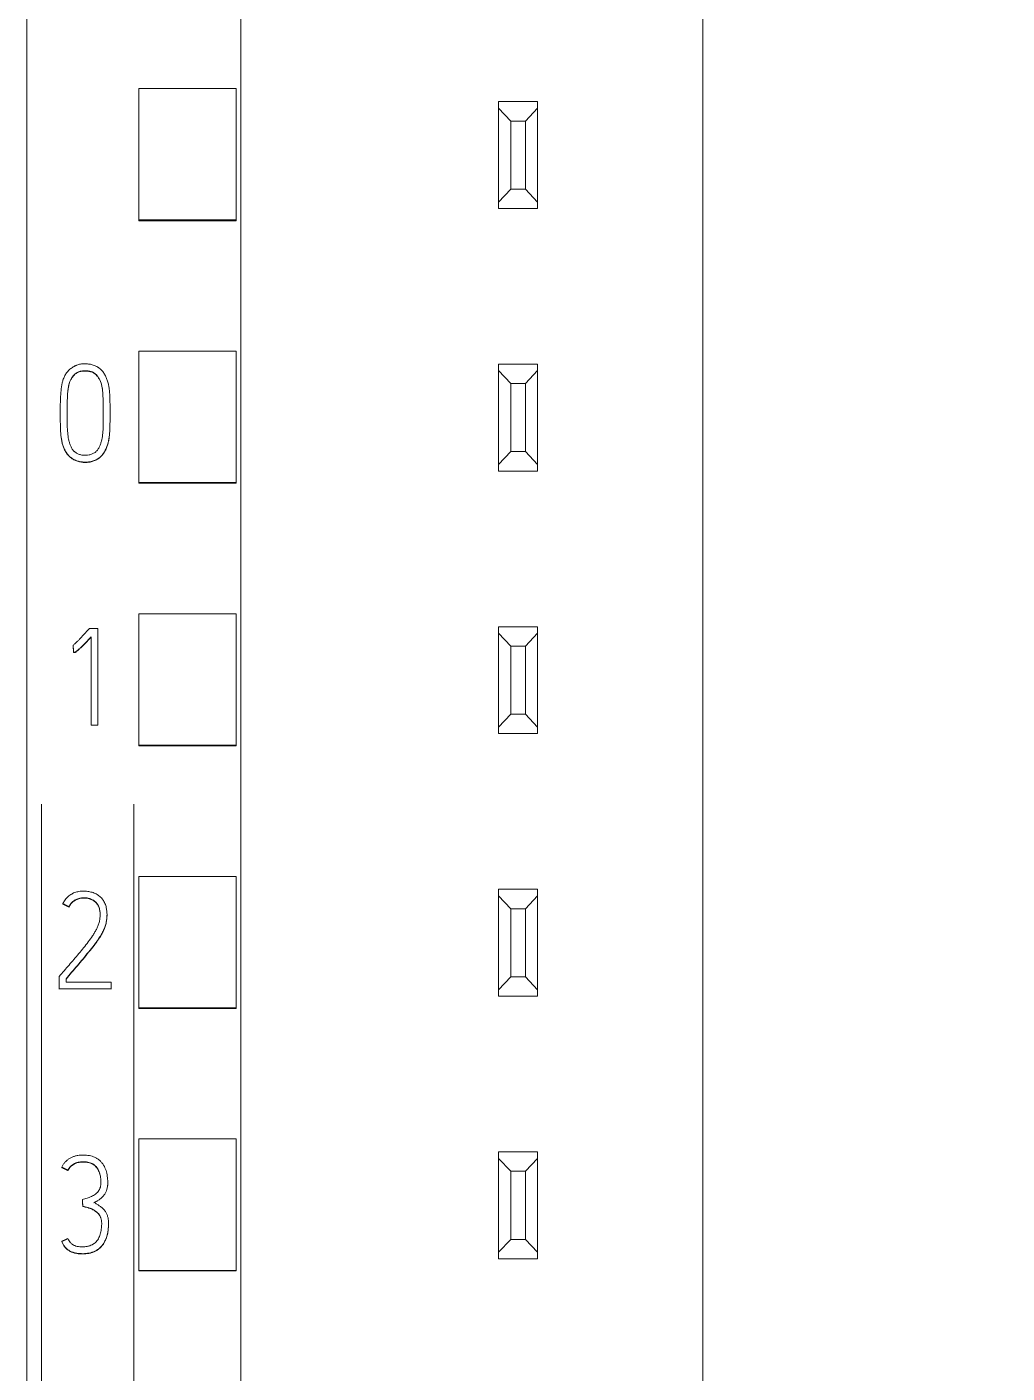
# Model space of a CAD drawing. Header units: millimetres. Extents: x 42151 to 59780, y 37376 to 44547.
# Drawn here: x 47961.03 to 47981.18, y 43227.3 to 43254.98 of the extents above; entities that cross this region are included whole.
import ezdxf

# ---------------------------------------------------------------- set-up
doc = ezdxf.new("R2010")
doc.units = ezdxf.units.MM
doc.set_wipeout_variables(frame=1)
doc.layers.add('000-PI-Oprema', color=30, linetype='Continuous', lineweight=5)
doc.layers.add('SI-ORMAR-Oprema', color=30, linetype='Continuous', lineweight=5)
doc.layers.add('004-PI-DIN Šina', color=3, linetype='Continuous')

# ---------------------------------------------------------------- blocks, each defined once
blk = doc.blocks.new('6ES7521-1BL00-0AB0')
blk.add_wipeout([(-17.4, 69.029), (17.4, 69.029), (17.4, -77.971), (-17.4, -77.971)]).dxf.layer = 'SI-ORMAR-Oprema'
blk.add_wipeout([(-17.4, 69.029), (17.4, 69.029), (17.4, -77.971), (-17.4, -77.971)]).dxf.layer = 'SI-ORMAR-Oprema'
at = {"layer": 'SI-ORMAR-Oprema'}
for p, q in [((-17.4, 56.709), (-17.4, -56.709)), ((17.4, 56.709), (17.4, -56.709)), ((-13, 54.429), (-13, -54.387)), ((-3.5, -51.671), (-3.5, 49.229)), ((-15.1, 1.797), (-15.1, 4.499)), ((-13.1, 4.499), (-15.1, 4.499)), ((-13.1, 1.797), (-13.1, 4.499)), ((-7.7, 4.229), (-6.9, 4.229)), ((-7.7, 4.095), (-7.7, 4.229)), ((-6.9, 4.229), (-6.9, 4.095)), ((-7.45, 3.829), (-7.7, 4.095)), ((-7.7, 2.162), (-7.7, 4.095)), ((-6.9, 4.095), (-7.15, 3.829)), ((-6.9, 4.095), (-6.9, 2.162)), ((-7.15, 3.829), (-7.45, 3.829)), ((-7.45, 3.829), (-7.45, 2.429)), ((-7.15, 2.429), (-7.15, 3.829)), ((-7.7, 2.162), (-7.45, 2.429)), ((-7.45, 2.429), (-7.15, 2.429)), ((-7.15, 2.429), (-6.9, 2.162)), ((-7.7, 2.029), (-7.7, 2.162)), ((-6.9, 2.029), (-7.7, 2.029)), ((-6.9, 2.162), (-6.9, 2.029)), ((-15.1, 1.778), (-15.1, 1.797)), ((-13.1, 1.797), (-15.1, 1.797)), ((-13.1, 1.778), (-15.1, 1.778)), ((-13.1, 1.778), (-13.1, 1.797)), ((-15.1, -3.604), (-15.1, -0.902)), ((-13.1, -0.902), (-15.1, -0.902)), ((-13.1, -3.604), (-13.1, -0.902)), ((-7.7, -1.171), (-6.9, -1.171)), ((-7.7, -1.305), (-7.7, -1.171)), ((-7.45, -1.571), (-7.7, -1.305)), ((-7.7, -3.238), (-7.7, -1.305)), ((-6.9, -1.305), (-7.15, -1.571)), ((-6.9, -1.171), (-6.9, -1.305)), ((-6.9, -1.305), (-6.9, -3.238)), ((-7.15, -1.571), (-7.45, -1.571)), ((-7.45, -1.571), (-7.45, -2.971)), ((-7.15, -2.971), (-7.15, -1.571)), ((-16.715, -2.164), (-16.715, -2.17)), ((-15.691, -2.212), (-15.691, -2.206)), ((-7.7, -3.238), (-7.45, -2.971)), ((-7.45, -2.971), (-7.15, -2.971)), ((-7.15, -2.971), (-6.9, -3.238)), ((-7.7, -3.371), (-7.7, -3.238)), ((-6.9, -3.238), (-6.9, -3.371)), ((-6.9, -3.371), (-7.7, -3.371)), ((-15.1, -3.622), (-15.1, -3.604)), ((-13.1, -3.604), (-15.1, -3.604)), ((-13.1, -3.622), (-15.1, -3.622)), ((-13.1, -3.622), (-13.1, -3.604)), ((-15.1, -9.006), (-15.1, -6.304)), ((-13.1, -6.304), (-15.1, -6.304)), ((-13.1, -9.006), (-13.1, -6.304)), ((-15.939, -6.606), (-16.114, -6.606)), ((-15.939, -8.594), (-15.939, -6.606)), ((-7.7, -6.571), (-6.9, -6.571)), ((-7.7, -6.705), (-7.7, -6.571)), ((-6.9, -6.571), (-6.9, -6.705)), ((-16.078, -6.777), (-16.078, -8.594)), ((-7.7, -8.638), (-7.7, -6.705)), ((-7.45, -6.971), (-7.7, -6.705)), ((-6.9, -6.705), (-7.15, -6.971)), ((-6.9, -6.705), (-6.9, -8.638)), ((-16.45, -6.951), (-16.45, -6.957)), ((-16.441, -7.099), (-16.441, -7.105)), ((-7.15, -6.971), (-7.45, -6.971)), ((-7.45, -6.971), (-7.45, -8.371)), ((-7.15, -8.371), (-7.15, -6.971)), ((-7.7, -8.638), (-7.45, -8.371)), ((-7.45, -8.371), (-7.15, -8.371)), ((-7.15, -8.371), (-6.9, -8.638)), ((-16.078, -8.594), (-15.939, -8.594)), ((-7.7, -8.771), (-7.7, -8.638)), ((-6.9, -8.771), (-7.7, -8.771)), ((-6.9, -8.638), (-6.9, -8.771)), ((-15.1, -9.022), (-15.1, -9.006)), ((-13.1, -9.006), (-15.1, -9.006)), ((-13.1, -9.022), (-15.1, -9.022)), ((-13.1, -9.022), (-13.1, -9.006)), ((-17.1, -10.221), (-17.1, -74.176)), ((-15.2, -10.221), (-15.2, -74.176)), ((-15.1, -14.407), (-15.1, -11.706)), ((-13.1, -11.706), (-15.1, -11.706)), ((-13.1, -14.407), (-13.1, -11.706)), ((-7.7, -11.971), (-6.9, -11.971)), ((-7.7, -12.105), (-7.7, -11.971)), ((-7.45, -12.371), (-7.7, -12.105)), ((-7.7, -14.038), (-7.7, -12.105)), ((-6.9, -12.105), (-7.15, -12.371)), ((-6.9, -11.971), (-6.9, -12.105)), ((-6.9, -12.105), (-6.9, -14.038)), ((-16.66, -12.267), (-16.66, -12.273)), ((-16.535, -12.331), (-16.535, -12.337)), ((-7.15, -12.371), (-7.45, -12.371)), ((-7.45, -12.371), (-7.45, -13.771)), ((-7.15, -13.771), (-7.15, -12.371)), ((-15.753, -12.499), (-15.753, -12.493)), ((-16.735, -13.763), (-16.735, -14.018)), ((-16.596, -13.879), (-16.596, -13.813)), ((-7.7, -14.038), (-7.45, -13.771)), ((-7.45, -13.771), (-7.15, -13.771)), ((-7.15, -13.771), (-6.9, -14.038)), ((-16.735, -14.018), (-16.735, -14.024)), ((-16.735, -14.018), (-15.67, -14.018)), ((-15.67, -13.879), (-16.596, -13.879)), ((-15.67, -14.018), (-15.67, -13.879)), ((-15.67, -14.018), (-15.67, -14.024)), ((-7.7, -14.171), (-7.7, -14.038)), ((-6.9, -14.038), (-6.9, -14.171)), ((-6.9, -14.171), (-7.7, -14.171)), ((-15.1, -14.422), (-15.1, -14.407)), ((-13.1, -14.407), (-15.1, -14.407)), ((-13.1, -14.422), (-15.1, -14.422)), ((-13.1, -14.422), (-13.1, -14.407)), ((-15.1, -19.809), (-15.1, -17.107)), ((-13.1, -17.107), (-15.1, -17.107)), ((-13.1, -19.809), (-13.1, -17.107)), ((-7.7, -17.371), (-6.9, -17.371)), ((-7.7, -17.505), (-7.7, -17.371)), ((-6.9, -17.371), (-6.9, -17.505)), ((-16.684, -17.686), (-16.684, -17.693)), ((-7.45, -17.771), (-7.7, -17.505)), ((-7.7, -19.438), (-7.7, -17.505)), ((-6.9, -17.505), (-7.15, -17.771)), ((-6.9, -17.505), (-6.9, -19.438)), ((-16.556, -17.75), (-16.556, -17.756)), ((-7.15, -17.771), (-7.45, -17.771)), ((-7.45, -17.771), (-7.45, -19.171)), ((-7.15, -19.171), (-7.15, -17.771)), ((-15.738, -18.005), (-15.738, -17.999)), ((-16.259, -18.352), (-16.259, -18.358)), ((-16.251, -18.49), (-16.251, -18.496)), ((-15.721, -18.858), (-15.721, -18.852)), ((-16.684, -19.214), (-16.684, -19.22)), ((-7.7, -19.438), (-7.45, -19.171)), ((-7.45, -19.171), (-7.15, -19.171)), ((-7.15, -19.171), (-6.9, -19.438)), ((-7.7, -19.571), (-7.7, -19.438)), ((-6.9, -19.571), (-7.7, -19.571)), ((-6.9, -19.438), (-6.9, -19.571)), ((-15.1, -19.822), (-15.1, -19.809)), ((-13.1, -19.809), (-15.1, -19.809)), ((-13.1, -19.822), (-15.1, -19.822)), ((-13.1, -19.822), (-13.1, -19.809))]:
    blk.add_line(p, q, dxfattribs=at)
for points, knots in [([(-16.374, -1.192), (-16.348, -1.183), (-16.322, -1.176), (-16.27, -1.166), (-16.243, -1.164), (-16.188, -1.163), (-16.162, -1.165), (-16.108, -1.172), (-16.082, -1.177), (-16.043, -1.189), (-16.03, -1.193), (-16.005, -1.203), (-15.98, -1.213), (-15.956, -1.226), (-15.939, -1.236), (-15.933, -1.24), (-15.922, -1.247), (-15.917, -1.251), (-15.89, -1.272), (-15.87, -1.29), (-15.844, -1.321), (-15.836, -1.331), (-15.82, -1.353), (-15.812, -1.364), (-15.791, -1.399), (-15.779, -1.423), (-15.758, -1.472), (-15.749, -1.497), (-15.737, -1.536), (-15.733, -1.549), (-15.727, -1.575), (-15.718, -1.614), (-15.703, -1.705), (-15.698, -1.784), (-15.693, -1.89), (-15.692, -1.943), (-15.691, -2.049), (-15.691, -2.102), (-15.691, -2.208), (-15.691, -2.314), (-15.692, -2.42), (-15.696, -2.526), (-15.698, -2.579), (-15.709, -2.684), (-15.718, -2.737), (-15.735, -2.802), (-15.738, -2.815), (-15.747, -2.841), (-15.751, -2.853), (-15.765, -2.891), (-15.776, -2.916), (-15.794, -2.952), (-15.801, -2.964), (-15.815, -2.987), (-15.822, -2.998), (-15.845, -3.031), (-15.863, -3.052), (-15.892, -3.08), (-15.902, -3.088), (-15.918, -3.101), (-15.923, -3.105), (-15.935, -3.113), (-15.94, -3.116), (-15.969, -3.134), (-15.993, -3.146), (-16.031, -3.16), (-16.044, -3.165), (-16.07, -3.172), (-16.084, -3.175), (-16.123, -3.183), (-16.15, -3.186), (-16.19, -3.187), (-16.204, -3.187), (-16.231, -3.186), (-16.245, -3.185), (-16.285, -3.181), (-16.312, -3.176), (-16.351, -3.166), (-16.363, -3.162), (-16.389, -3.153), (-16.402, -3.147), (-16.439, -3.13), (-16.462, -3.117), (-16.495, -3.093), (-16.505, -3.084), (-16.526, -3.066), (-16.535, -3.057), (-16.563, -3.027), (-16.579, -3.005), (-16.601, -2.971), (-16.608, -2.959), (-16.621, -2.935), (-16.627, -2.923), (-16.643, -2.887), (-16.653, -2.861), (-16.665, -2.823), (-16.669, -2.81), (-16.675, -2.784), (-16.678, -2.77), (-16.687, -2.731), (-16.691, -2.704), (-16.709, -2.571), (-16.712, -2.464), (-16.714, -2.304), (-16.715, -2.25), (-16.715, -2.143), (-16.715, -2.09), (-16.713, -1.982), (-16.712, -1.929), (-16.707, -1.822), (-16.704, -1.769), (-16.693, -1.663), (-16.686, -1.61), (-16.668, -1.532), (-16.661, -1.506), (-16.647, -1.467), (-16.642, -1.454), (-16.631, -1.429), (-16.625, -1.417), (-16.605, -1.381), (-16.59, -1.358), (-16.564, -1.326), (-16.554, -1.315), (-16.535, -1.295), (-16.525, -1.286), (-16.494, -1.259), (-16.472, -1.243), (-16.437, -1.221), (-16.424, -1.215), (-16.406, -1.206), (-16.396, -1.201), (-16.385, -1.197), (-16.38, -1.195), (-16.377, -1.193), (-16.375, -1.193), (-16.374, -1.192)], [0, 0, 0, 0, 0.015625, 0.015625, 0.03125, 0.03125, 0.046875, 0.046875, 0.0625, 0.0625, 0.070313, 0.070313, 0.078125, 0.085938, 0.085938, 0.089844, 0.089844, 0.09375, 0.09375, 0.109375, 0.109375, 0.117188, 0.117188, 0.125, 0.125, 0.140625, 0.140625, 0.15625, 0.15625, 0.164063, 0.164063, 0.171875, 0.1875, 0.21875, 0.21875, 0.25, 0.25, 0.28125, 0.28125, 0.3125, 0.34375, 0.34375, 0.375, 0.375, 0.40625, 0.40625, 0.414063, 0.414063, 0.421875, 0.421875, 0.4375, 0.4375, 0.445313, 0.445313, 0.453125, 0.453125, 0.46875, 0.46875, 0.476563, 0.476563, 0.480469, 0.480469, 0.484375, 0.484375, 0.5, 0.5, 0.507813, 0.507813, 0.515625, 0.515625, 0.53125, 0.53125, 0.539063, 0.539063, 0.546875, 0.546875, 0.5625, 0.5625, 0.570313, 0.570313, 0.578125, 0.578125, 0.59375, 0.59375, 0.601563, 0.601563, 0.609375, 0.609375, 0.625, 0.625, 0.632813, 0.632813, 0.640625, 0.640625, 0.65625, 0.65625, 0.664063, 0.664063, 0.671875, 0.671875, 0.6875, 0.6875, 0.75, 0.75, 0.78125, 0.78125, 0.8125, 0.8125, 0.84375, 0.84375, 0.875, 0.875, 0.90625, 0.90625, 0.921875, 0.921875, 0.929688, 0.929688, 0.9375, 0.9375, 0.953125, 0.953125, 0.960938, 0.960938, 0.96875, 0.96875, 0.984375, 0.984375, 0.992188, 0.992188, 0.996094, 0.998047, 0.999023, 0.999023, 1, 1, 1, 1]), ([(-16.031, -1.345), (-16.011, -1.356), (-15.993, -1.37), (-15.961, -1.401), (-15.947, -1.419), (-15.922, -1.456), (-15.911, -1.475), (-15.892, -1.515), (-15.883, -1.536), (-15.862, -1.6), (-15.853, -1.644), (-15.845, -1.71), (-15.843, -1.732), (-15.839, -1.777), (-15.838, -1.799), (-15.833, -1.911), (-15.83, -2), (-15.829, -2.179), (-15.83, -2.268), (-15.831, -2.402), (-15.832, -2.469), (-15.836, -2.536), (-15.839, -2.581), (-15.842, -2.603), (-15.85, -2.67), (-15.858, -2.713), (-15.875, -2.778), (-15.881, -2.799), (-15.892, -2.831), (-15.896, -2.842), (-15.905, -2.862), (-15.915, -2.882), (-15.926, -2.902), (-15.938, -2.921), (-15.945, -2.93), (-15.966, -2.956), (-15.981, -2.972), (-16.009, -2.992), (-16.018, -2.998), (-16.038, -3.009), (-16.048, -3.014), (-16.069, -3.023), (-16.079, -3.027), (-16.101, -3.033), (-16.112, -3.036), (-16.145, -3.043), (-16.167, -3.045), (-16.2, -3.046), (-16.212, -3.046), (-16.234, -3.045), (-16.245, -3.044), (-16.278, -3.04), (-16.3, -3.035), (-16.332, -3.025), (-16.343, -3.021), (-16.364, -3.011), (-16.384, -3.001), (-16.402, -2.989), (-16.415, -2.978), (-16.42, -2.974), (-16.428, -2.967), (-16.432, -2.963), (-16.444, -2.951), (-16.451, -2.942), (-16.464, -2.924), (-16.47, -2.915), (-16.488, -2.886), (-16.497, -2.865), (-16.514, -2.824), (-16.521, -2.803), (-16.53, -2.771), (-16.533, -2.76), (-16.538, -2.738), (-16.546, -2.705), (-16.551, -2.673), (-16.56, -2.607), (-16.564, -2.563), (-16.572, -2.431), (-16.573, -2.343), (-16.573, -2.211), (-16.573, -2.167), (-16.572, -2.079), (-16.572, -1.946), (-16.567, -1.814), (-16.557, -1.704), (-16.554, -1.682), (-16.547, -1.639), (-16.543, -1.617), (-16.536, -1.585), (-16.533, -1.574), (-16.526, -1.553), (-16.523, -1.542), (-16.511, -1.511), (-16.502, -1.492), (-16.486, -1.463), (-16.48, -1.454), (-16.467, -1.436), (-16.461, -1.427), (-16.44, -1.401), (-16.424, -1.385), (-16.399, -1.364), (-16.39, -1.357), (-16.371, -1.345), (-16.362, -1.34), (-16.332, -1.326), (-16.311, -1.319), (-16.268, -1.31), (-16.246, -1.308), (-16.202, -1.306), (-16.18, -1.307), (-16.136, -1.312), (-16.114, -1.316), (-16.082, -1.324), (-16.071, -1.327), (-16.056, -1.333), (-16.051, -1.335), (-16.043, -1.339), (-16.041, -1.34), (-16.036, -1.342), (-16.033, -1.344), (-16.031, -1.345)], [0, 0, 0, 0, 0.015625, 0.015625, 0.03125, 0.03125, 0.046875, 0.046875, 0.0625, 0.0625, 0.09375, 0.09375, 0.109375, 0.109375, 0.125, 0.125, 0.1875, 0.1875, 0.25, 0.25, 0.28125, 0.296875, 0.296875, 0.3125, 0.3125, 0.34375, 0.34375, 0.359375, 0.359375, 0.367188, 0.367188, 0.375, 0.382813, 0.382813, 0.390625, 0.390625, 0.40625, 0.40625, 0.414063, 0.414063, 0.421875, 0.421875, 0.429688, 0.429688, 0.4375, 0.4375, 0.453125, 0.453125, 0.460938, 0.460938, 0.46875, 0.46875, 0.484375, 0.484375, 0.492188, 0.492188, 0.5, 0.507813, 0.507813, 0.511719, 0.511719, 0.515625, 0.515625, 0.523438, 0.523438, 0.53125, 0.53125, 0.546875, 0.546875, 0.5625, 0.5625, 0.570313, 0.570313, 0.578125, 0.59375, 0.59375, 0.625, 0.625, 0.6875, 0.6875, 0.71875, 0.71875, 0.75, 0.8125, 0.8125, 0.828125, 0.828125, 0.84375, 0.84375, 0.851563, 0.851563, 0.859375, 0.859375, 0.875, 0.875, 0.882813, 0.882813, 0.890625, 0.890625, 0.90625, 0.90625, 0.914063, 0.914063, 0.921875, 0.921875, 0.9375, 0.9375, 0.953125, 0.953125, 0.96875, 0.96875, 0.984375, 0.984375, 0.992187, 0.992187, 0.996094, 0.996094, 0.998047, 0.998047, 1, 1, 1, 1]), ([(-16.031, -1.351), (-16.051, -1.34), (-16.072, -1.333), (-16.104, -1.324), (-16.115, -1.322), (-16.137, -1.318), (-16.148, -1.317), (-16.181, -1.314), (-16.204, -1.313), (-16.248, -1.314), (-16.27, -1.316), (-16.303, -1.324), (-16.314, -1.327), (-16.335, -1.334), (-16.346, -1.338), (-16.366, -1.348), (-16.375, -1.354), (-16.394, -1.367), (-16.403, -1.373), (-16.42, -1.388), (-16.428, -1.396), (-16.444, -1.412), (-16.451, -1.421), (-16.472, -1.447), (-16.484, -1.466), (-16.5, -1.496), (-16.505, -1.506), (-16.514, -1.526), (-16.518, -1.537), (-16.53, -1.568), (-16.536, -1.59), (-16.55, -1.655), (-16.556, -1.699), (-16.564, -1.788), (-16.567, -1.832), (-16.57, -1.921), (-16.571, -1.966), (-16.572, -2.055), (-16.573, -2.099), (-16.573, -2.182), (-16.573, -2.221), (-16.573, -2.259)], [0, 0, 0, 0, 0.050692, 0.050692, 0.076038, 0.076038, 0.101384, 0.101384, 0.152076, 0.152076, 0.202768, 0.202768, 0.228114, 0.228114, 0.25346, 0.25346, 0.278806, 0.278806, 0.304152, 0.304152, 0.329498, 0.329498, 0.354844, 0.354844, 0.405536, 0.405536, 0.430882, 0.430882, 0.456228, 0.456228, 0.506919, 0.506919, 0.608303, 0.608303, 0.709687, 0.709687, 0.811071, 0.811071, 0.912455, 0.912455, 1, 1, 1, 1]), ([(-15.829, -2.163), (-15.829, -2.138), (-15.829, -2.112), (-15.83, -1.998), (-15.833, -1.909), (-15.84, -1.777), (-15.842, -1.733), (-15.854, -1.646), (-15.863, -1.603), (-15.88, -1.551), (-15.884, -1.541), (-15.893, -1.52), (-15.897, -1.51), (-15.912, -1.48), (-15.922, -1.461), (-15.941, -1.433), (-15.948, -1.424), (-15.962, -1.407), (-15.977, -1.391), (-15.994, -1.376), (-16.007, -1.366), (-16.012, -1.363), (-16.021, -1.357), (-16.026, -1.354), (-16.031, -1.351)], [0, 0, 0, 0, 0.088977, 0.088977, 0.392651, 0.392651, 0.544488, 0.544488, 0.696326, 0.696326, 0.734285, 0.734285, 0.772244, 0.772244, 0.848163, 0.848163, 0.886122, 0.886122, 0.924081, 0.962041, 0.962041, 0.98102, 0.98102, 1, 1, 1, 1]), ([(-16.715, -2.17), (-16.715, -2.234), (-16.714, -2.297), (-16.713, -2.415), (-16.712, -2.469), (-16.708, -2.549), (-16.706, -2.576), (-16.701, -2.63), (-16.698, -2.656), (-16.688, -2.737), (-16.677, -2.789), (-16.657, -2.854), (-16.653, -2.867), (-16.643, -2.892), (-16.638, -2.904), (-16.622, -2.941), (-16.609, -2.964), (-16.587, -2.998), (-16.58, -3.009), (-16.563, -3.031), (-16.555, -3.041), (-16.528, -3.071), (-16.508, -3.09), (-16.475, -3.113), (-16.464, -3.121), (-16.441, -3.135), (-16.429, -3.141), (-16.392, -3.158), (-16.367, -3.167), (-16.327, -3.178), (-16.314, -3.181), (-16.288, -3.186), (-16.274, -3.188), (-16.234, -3.193), (-16.207, -3.194), (-16.166, -3.193), (-16.153, -3.192), (-16.126, -3.189), (-16.113, -3.187), (-16.073, -3.179), (-16.048, -3.172), (-16.01, -3.158), (-15.997, -3.153), (-15.972, -3.141), (-15.961, -3.135), (-15.926, -3.114), (-15.905, -3.098), (-15.865, -3.06), (-15.847, -3.04), (-15.824, -3.007), (-15.816, -2.996), (-15.802, -2.972), (-15.795, -2.961), (-15.777, -2.925), (-15.766, -2.9), (-15.747, -2.85), (-15.739, -2.824), (-15.725, -2.772), (-15.719, -2.746), (-15.71, -2.693), (-15.699, -2.613), (-15.696, -2.533), (-15.692, -2.426), (-15.691, -2.337), (-15.691, -2.248), (-15.691, -2.211)], [0, 0, 0, 0, 0.074801, 0.074801, 0.137845, 0.137845, 0.169367, 0.169367, 0.200889, 0.200889, 0.263933, 0.263933, 0.279694, 0.279694, 0.295455, 0.295455, 0.326976, 0.326976, 0.342737, 0.342737, 0.358498, 0.358498, 0.39002, 0.39002, 0.405781, 0.405781, 0.421542, 0.421542, 0.453064, 0.453064, 0.468825, 0.468825, 0.484586, 0.484586, 0.516108, 0.516108, 0.531869, 0.531869, 0.54763, 0.54763, 0.579151, 0.579151, 0.594912, 0.594912, 0.610673, 0.610673, 0.642195, 0.642195, 0.673717, 0.673717, 0.689478, 0.689478, 0.705239, 0.705239, 0.736761, 0.736761, 0.768283, 0.768283, 0.799805, 0.799805, 0.831326, 0.89437, 0.89437, 0.957414, 1, 1, 1, 1]), ([(-16.114, -6.606), (-16.14, -6.636), (-16.167, -6.665), (-16.222, -6.725), (-16.249, -6.754), (-16.29, -6.798), (-16.304, -6.813), (-16.332, -6.842), (-16.346, -6.856), (-16.375, -6.884), (-16.389, -6.898), (-16.419, -6.925), (-16.434, -6.938), (-16.45, -6.951)], [0, 0, 0, 0, 0.25, 0.25, 0.5, 0.5, 0.625, 0.625, 0.75, 0.75, 0.875, 0.875, 1, 1, 1, 1]), ([(-16.441, -7.099), (-16.436, -7.099), (-16.431, -7.098), (-16.421, -7.096), (-16.416, -7.094), (-16.406, -7.091), (-16.401, -7.089), (-16.393, -7.083), (-16.388, -7.081), (-16.376, -7.072), (-16.367, -7.066), (-16.351, -7.053), (-16.344, -7.046), (-16.321, -7.026), (-16.306, -7.012), (-16.276, -6.984), (-16.262, -6.969), (-16.218, -6.926), (-16.19, -6.896), (-16.134, -6.837), (-16.106, -6.807), (-16.078, -6.777)], [0, 0, 0, 0, 0.03125, 0.03125, 0.0625, 0.0625, 0.09375, 0.09375, 0.125, 0.125, 0.1875, 0.1875, 0.25, 0.25, 0.375, 0.375, 0.5, 0.5, 0.75, 0.75, 1, 1, 1, 1]), ([(-16.078, -6.783), (-16.106, -6.813), (-16.134, -6.843), (-16.19, -6.903), (-16.218, -6.932), (-16.262, -6.976), (-16.276, -6.99), (-16.306, -7.018), (-16.321, -7.032), (-16.344, -7.052), (-16.352, -7.059), (-16.368, -7.072), (-16.376, -7.078), (-16.388, -7.087), (-16.393, -7.09), (-16.401, -7.095), (-16.406, -7.097), (-16.416, -7.101), (-16.421, -7.102), (-16.431, -7.104), (-16.436, -7.105), (-16.441, -7.105)], [0, 0, 0, 0, 0.25, 0.25, 0.5, 0.5, 0.625, 0.625, 0.75, 0.75, 0.8125, 0.8125, 0.875, 0.875, 0.90625, 0.90625, 0.9375, 0.9375, 0.96875, 0.96875, 1, 1, 1, 1]), ([(-16.535, -12.331), (-16.524, -12.307), (-16.51, -12.285), (-16.486, -12.255), (-16.478, -12.245), (-16.459, -12.227), (-16.449, -12.219), (-16.418, -12.196), (-16.395, -12.184), (-16.346, -12.164), (-16.322, -12.157), (-16.283, -12.15), (-16.271, -12.148), (-16.245, -12.145), (-16.232, -12.145), (-16.193, -12.145), (-16.167, -12.148), (-16.129, -12.157), (-16.117, -12.16), (-16.092, -12.169), (-16.08, -12.174), (-16.045, -12.19), (-16.023, -12.203), (-15.992, -12.228), (-15.983, -12.237), (-15.965, -12.256), (-15.957, -12.266), (-15.946, -12.282), (-15.942, -12.287), (-15.936, -12.299), (-15.926, -12.316), (-15.919, -12.334), (-15.911, -12.359), (-15.908, -12.371), (-15.902, -12.397), (-15.9, -12.41), (-15.897, -12.435), (-15.896, -12.448), (-15.895, -12.474), (-15.894, -12.487), (-15.895, -12.513), (-15.895, -12.526), (-15.897, -12.552), (-15.898, -12.565), (-15.903, -12.603), (-15.908, -12.628), (-15.918, -12.666), (-15.922, -12.678), (-15.93, -12.703), (-15.935, -12.715), (-15.949, -12.751), (-15.96, -12.774), (-15.984, -12.82), (-15.997, -12.842), (-16.023, -12.886), (-16.037, -12.907), (-16.08, -12.971), (-16.11, -13.013), (-16.202, -13.136), (-16.267, -13.216), (-16.366, -13.334), (-16.4, -13.373), (-16.466, -13.452), (-16.5, -13.491), (-16.567, -13.569), (-16.601, -13.608), (-16.668, -13.685), (-16.702, -13.724), (-16.735, -13.763)], [0, 0, 0, 0, 0.03125, 0.03125, 0.046875, 0.046875, 0.0625, 0.0625, 0.09375, 0.09375, 0.125, 0.125, 0.140625, 0.140625, 0.15625, 0.15625, 0.1875, 0.1875, 0.203125, 0.203125, 0.21875, 0.21875, 0.25, 0.25, 0.265625, 0.265625, 0.28125, 0.28125, 0.289062, 0.289062, 0.296875, 0.3125, 0.3125, 0.328125, 0.328125, 0.34375, 0.34375, 0.359375, 0.359375, 0.375, 0.375, 0.390625, 0.390625, 0.40625, 0.40625, 0.4375, 0.4375, 0.453125, 0.453125, 0.46875, 0.46875, 0.5, 0.5, 0.53125, 0.53125, 0.5625, 0.5625, 0.625, 0.625, 0.75, 0.75, 0.8125, 0.8125, 0.875, 0.875, 0.9375, 0.9375, 1, 1, 1, 1]), ([(-16.596, -13.813), (-16.557, -13.767), (-16.519, -13.721), (-16.441, -13.629), (-16.401, -13.583), (-16.323, -13.492), (-16.284, -13.446), (-16.207, -13.353), (-16.168, -13.307), (-16.092, -13.213), (-16.054, -13.166), (-16, -13.094), (-15.982, -13.07), (-15.947, -13.021), (-15.929, -12.996), (-15.896, -12.946), (-15.88, -12.92), (-15.85, -12.869), (-15.836, -12.842), (-15.817, -12.801), (-15.811, -12.787), (-15.8, -12.759), (-15.795, -12.745), (-15.78, -12.701), (-15.773, -12.672), (-15.762, -12.613), (-15.758, -12.583), (-15.754, -12.538), (-15.754, -12.523), (-15.753, -12.493), (-15.753, -12.478), (-15.755, -12.432), (-15.759, -12.402), (-15.766, -12.358), (-15.77, -12.343), (-15.777, -12.314), (-15.782, -12.299), (-15.792, -12.271), (-15.798, -12.257), (-15.812, -12.23), (-15.819, -12.217), (-15.831, -12.198), (-15.835, -12.192), (-15.844, -12.179), (-15.849, -12.173), (-15.864, -12.156), (-15.874, -12.145), (-15.895, -12.123), (-15.906, -12.113), (-15.924, -12.099), (-15.93, -12.095), (-15.943, -12.086), (-15.95, -12.082), (-15.983, -12.063), (-16.01, -12.051), (-16.053, -12.036), (-16.068, -12.031), (-16.097, -12.024), (-16.112, -12.02), (-16.142, -12.015), (-16.157, -12.013), (-16.187, -12.011), (-16.202, -12.01), (-16.232, -12.009), (-16.247, -12.009), (-16.278, -12.011), (-16.293, -12.012), (-16.338, -12.017), (-16.368, -12.023), (-16.411, -12.037), (-16.425, -12.042), (-16.446, -12.051), (-16.453, -12.055), (-16.467, -12.061), (-16.473, -12.065), (-16.506, -12.084), (-16.53, -12.102), (-16.564, -12.132), (-16.575, -12.143), (-16.596, -12.165), (-16.605, -12.177), (-16.632, -12.213), (-16.648, -12.239), (-16.66, -12.267)], [0, 0, 0, 0, 0.0625, 0.0625, 0.125, 0.125, 0.1875, 0.1875, 0.25, 0.25, 0.3125, 0.3125, 0.34375, 0.34375, 0.375, 0.375, 0.40625, 0.40625, 0.4375, 0.4375, 0.453125, 0.453125, 0.46875, 0.46875, 0.5, 0.5, 0.53125, 0.53125, 0.546875, 0.546875, 0.5625, 0.5625, 0.59375, 0.59375, 0.609375, 0.609375, 0.625, 0.625, 0.640625, 0.640625, 0.65625, 0.65625, 0.664063, 0.664063, 0.671875, 0.671875, 0.6875, 0.6875, 0.703125, 0.703125, 0.710938, 0.710938, 0.71875, 0.71875, 0.75, 0.75, 0.765625, 0.765625, 0.78125, 0.78125, 0.796875, 0.796875, 0.8125, 0.8125, 0.828125, 0.828125, 0.84375, 0.84375, 0.875, 0.875, 0.890625, 0.890625, 0.898438, 0.898438, 0.90625, 0.90625, 0.9375, 0.9375, 0.953125, 0.953125, 0.96875, 0.96875, 1, 1, 1, 1]), ([(-15.894, -12.502), (-15.894, -12.492), (-15.895, -12.481), (-15.896, -12.458), (-15.897, -12.445), (-15.9, -12.419), (-15.902, -12.407), (-15.907, -12.381), (-15.91, -12.368), (-15.918, -12.343), (-15.923, -12.331), (-15.931, -12.314), (-15.934, -12.308), (-15.94, -12.296), (-15.944, -12.291), (-15.962, -12.264), (-15.98, -12.245), (-16.005, -12.224), (-16.01, -12.22), (-16.021, -12.212), (-16.037, -12.201), (-16.066, -12.186), (-16.09, -12.176), (-16.114, -12.167), (-16.127, -12.163), (-16.165, -12.155), (-16.191, -12.152), (-16.243, -12.151), (-16.282, -12.154), (-16.32, -12.163), (-16.345, -12.17), (-16.358, -12.175), (-16.382, -12.184), (-16.393, -12.19), (-16.416, -12.202), (-16.427, -12.209), (-16.459, -12.232), (-16.478, -12.25), (-16.502, -12.281), (-16.509, -12.291), (-16.523, -12.314), (-16.53, -12.325), (-16.535, -12.337)], [0, 0, 0, 0, 0.034384, 0.034384, 0.076368, 0.076368, 0.118351, 0.118351, 0.160334, 0.160334, 0.202317, 0.202317, 0.223309, 0.223309, 0.244301, 0.244301, 0.328267, 0.328267, 0.349259, 0.349259, 0.370251, 0.412234, 0.454217, 0.454217, 0.496201, 0.496201, 0.580167, 0.580167, 0.664134, 0.706117, 0.706117, 0.7481, 0.7481, 0.790084, 0.790084, 0.832067, 0.832067, 0.916033, 0.916033, 0.958017, 0.958017, 1, 1, 1, 1]), ([(-15.753, -12.499), (-15.753, -12.505), (-15.753, -12.51), (-15.754, -12.531), (-15.754, -12.546), (-15.758, -12.592), (-15.762, -12.621), (-15.774, -12.68), (-15.781, -12.709), (-15.795, -12.753), (-15.8, -12.767), (-15.812, -12.795), (-15.818, -12.809), (-15.837, -12.85), (-15.851, -12.877), (-15.881, -12.928), (-15.897, -12.954), (-15.93, -13.004), (-15.948, -13.028), (-15.983, -13.077), (-16, -13.101), (-16.055, -13.173), (-16.093, -13.22), (-16.169, -13.314), (-16.207, -13.36), (-16.284, -13.452), (-16.323, -13.498), (-16.402, -13.59), (-16.441, -13.635), (-16.519, -13.727), (-16.558, -13.773), (-16.596, -13.819)], [0, 0, 0, 0, 0.010377, 0.010377, 0.038652, 0.038652, 0.095202, 0.095202, 0.151752, 0.151752, 0.180027, 0.180027, 0.208302, 0.208302, 0.264851, 0.264851, 0.321401, 0.321401, 0.377951, 0.377951, 0.434501, 0.434501, 0.547601, 0.547601, 0.660701, 0.660701, 0.7738, 0.7738, 0.8869, 0.8869, 1, 1, 1, 1]), ([(-16.684, -17.686), (-16.676, -17.668), (-16.656, -17.632), (-16.631, -17.601), (-16.611, -17.578), (-16.604, -17.571), (-16.589, -17.557), (-16.582, -17.55), (-16.558, -17.531), (-16.542, -17.519), (-16.516, -17.503), (-16.507, -17.498), (-16.489, -17.489), (-16.48, -17.484), (-16.452, -17.472), (-16.433, -17.465), (-16.404, -17.457), (-16.395, -17.454), (-16.375, -17.45), (-16.365, -17.448), (-16.335, -17.443), (-16.295, -17.438), (-16.255, -17.437), (-16.215, -17.437), (-16.195, -17.438), (-16.154, -17.442), (-16.134, -17.445), (-16.095, -17.452), (-16.075, -17.457), (-16.037, -17.469), (-16.018, -17.477), (-15.99, -17.49), (-15.981, -17.494), (-15.964, -17.504), (-15.955, -17.51), (-15.93, -17.526), (-15.914, -17.539), (-15.892, -17.559), (-15.885, -17.566), (-15.871, -17.581), (-15.864, -17.588), (-15.832, -17.627), (-15.811, -17.662), (-15.778, -17.736), (-15.766, -17.774), (-15.753, -17.833), (-15.749, -17.853), (-15.744, -17.893), (-15.742, -17.913), (-15.739, -17.953), (-15.738, -17.973), (-15.738, -18.013), (-15.738, -18.033), (-15.741, -18.073), (-15.743, -18.093), (-15.752, -18.133), (-15.757, -18.153), (-15.772, -18.19), (-15.781, -18.208), (-15.796, -18.235), (-15.801, -18.243), (-15.813, -18.26), (-15.819, -18.268), (-15.839, -18.291), (-15.853, -18.305), (-15.876, -18.325), (-15.883, -18.332), (-15.899, -18.344), (-15.908, -18.35), (-15.933, -18.366), (-15.95, -18.377), (-15.985, -18.397), (-16.003, -18.406), (-16.021, -18.415)], [0, 0, 0, 0, 0.03125, 0.0625, 0.0625, 0.078125, 0.078125, 0.09375, 0.09375, 0.125, 0.125, 0.140625, 0.140625, 0.15625, 0.15625, 0.1875, 0.1875, 0.203125, 0.203125, 0.21875, 0.21875, 0.25, 0.28125, 0.28125, 0.3125, 0.3125, 0.34375, 0.34375, 0.375, 0.375, 0.40625, 0.40625, 0.421875, 0.421875, 0.4375, 0.4375, 0.46875, 0.46875, 0.484375, 0.484375, 0.5, 0.5, 0.5625, 0.5625, 0.625, 0.625, 0.65625, 0.65625, 0.6875, 0.6875, 0.71875, 0.71875, 0.75, 0.75, 0.78125, 0.78125, 0.8125, 0.8125, 0.84375, 0.84375, 0.859375, 0.859375, 0.875, 0.875, 0.90625, 0.90625, 0.921875, 0.921875, 0.9375, 0.9375, 0.96875, 0.96875, 1, 1, 1, 1]), ([(-16.259, -18.352), (-16.228, -18.343), (-16.196, -18.333), (-16.133, -18.313), (-16.102, -18.303), (-16.057, -18.283), (-16.042, -18.275), (-16.014, -18.258), (-16, -18.249), (-15.98, -18.234), (-15.974, -18.228), (-15.962, -18.217), (-15.956, -18.211), (-15.94, -18.192), (-15.93, -18.18), (-15.916, -18.159), (-15.912, -18.152), (-15.905, -18.137), (-15.901, -18.129), (-15.892, -18.106), (-15.888, -18.09), (-15.882, -18.058), (-15.881, -18.041), (-15.879, -18.008), (-15.879, -17.992), (-15.88, -17.942), (-15.882, -17.91), (-15.89, -17.861), (-15.893, -17.845), (-15.9, -17.82), (-15.902, -17.812), (-15.907, -17.797), (-15.91, -17.789), (-15.919, -17.766), (-15.927, -17.751), (-15.943, -17.722), (-15.952, -17.708), (-15.972, -17.681), (-15.983, -17.669), (-16.001, -17.652), (-16.007, -17.647), (-16.02, -17.636), (-16.027, -17.631), (-16.048, -17.618), (-16.063, -17.61), (-16.094, -17.597), (-16.109, -17.592), (-16.142, -17.584), (-16.158, -17.581), (-16.191, -17.577), (-16.208, -17.576), (-16.241, -17.575), (-16.257, -17.576), (-16.291, -17.578), (-16.307, -17.58), (-16.34, -17.585), (-16.356, -17.588), (-16.38, -17.595), (-16.388, -17.598), (-16.404, -17.604), (-16.411, -17.607), (-16.426, -17.614), (-16.434, -17.618), (-16.448, -17.627), (-16.455, -17.631), (-16.475, -17.646), (-16.488, -17.657), (-16.511, -17.68), (-16.522, -17.693), (-16.54, -17.721), (-16.549, -17.735), (-16.556, -17.75)], [0, 0, 0, 0, 0.0625, 0.0625, 0.125, 0.125, 0.15625, 0.15625, 0.1875, 0.1875, 0.203125, 0.203125, 0.21875, 0.21875, 0.25, 0.25, 0.265625, 0.265625, 0.28125, 0.28125, 0.3125, 0.3125, 0.34375, 0.34375, 0.375, 0.375, 0.4375, 0.4375, 0.46875, 0.46875, 0.484375, 0.484375, 0.5, 0.5, 0.53125, 0.53125, 0.5625, 0.5625, 0.59375, 0.59375, 0.609375, 0.609375, 0.625, 0.625, 0.65625, 0.65625, 0.6875, 0.6875, 0.71875, 0.71875, 0.75, 0.75, 0.78125, 0.78125, 0.8125, 0.8125, 0.84375, 0.84375, 0.859375, 0.859375, 0.875, 0.875, 0.890625, 0.890625, 0.90625, 0.90625, 0.9375, 0.9375, 0.96875, 0.96875, 1, 1, 1, 1]), ([(-16.556, -17.756), (-16.549, -17.742), (-16.541, -17.727), (-16.522, -17.7), (-16.512, -17.687), (-16.495, -17.67), (-16.489, -17.664), (-16.476, -17.653), (-16.469, -17.648), (-16.456, -17.638), (-16.449, -17.634), (-16.435, -17.625), (-16.428, -17.621), (-16.406, -17.61), (-16.39, -17.605), (-16.358, -17.595), (-16.342, -17.591), (-16.309, -17.586), (-16.293, -17.584), (-16.26, -17.582), (-16.243, -17.582), (-16.194, -17.583), (-16.161, -17.586), (-16.12, -17.596), (-16.112, -17.598), (-16.096, -17.603), (-16.089, -17.606), (-16.066, -17.615), (-16.051, -17.622), (-16.03, -17.636), (-16.023, -17.641), (-16.01, -17.651), (-16.003, -17.656), (-15.985, -17.673), (-15.974, -17.685), (-15.959, -17.705), (-15.954, -17.712), (-15.945, -17.726), (-15.932, -17.747), (-15.921, -17.769), (-15.908, -17.8), (-15.903, -17.816), (-15.895, -17.845), (-15.892, -17.859), (-15.889, -17.873)], [0, 0, 0, 0, 0.055991, 0.055991, 0.111982, 0.111982, 0.139978, 0.139978, 0.167973, 0.167973, 0.195969, 0.195969, 0.223964, 0.223964, 0.279955, 0.279955, 0.335946, 0.335946, 0.391937, 0.391937, 0.447928, 0.447928, 0.55991, 0.55991, 0.587906, 0.587906, 0.615901, 0.615901, 0.671892, 0.671892, 0.699888, 0.699888, 0.727884, 0.727884, 0.783875, 0.783875, 0.81187, 0.81187, 0.839866, 0.895857, 0.895857, 0.951848, 0.951848, 1, 1, 1, 1]), ([(-15.744, -18.098), (-15.742, -18.086), (-15.741, -18.073), (-15.738, -18.043), (-15.738, -18.024), (-15.738, -18.006)], [0, 0, 0, 0, 0.4, 0.4, 1, 1, 1, 1]), ([(-16.021, -18.415), (-16.002, -18.425), (-15.984, -18.435), (-15.947, -18.456), (-15.929, -18.467), (-15.894, -18.49), (-15.877, -18.502), (-15.853, -18.523), (-15.845, -18.53), (-15.83, -18.545), (-15.822, -18.552), (-15.802, -18.576), (-15.79, -18.593), (-15.773, -18.62), (-15.768, -18.63), (-15.759, -18.649), (-15.755, -18.658), (-15.743, -18.688), (-15.737, -18.708), (-15.73, -18.739), (-15.729, -18.749), (-15.725, -18.77), (-15.724, -18.781), (-15.722, -18.812), (-15.721, -18.833), (-15.721, -18.875), (-15.722, -18.896), (-15.725, -18.938), (-15.727, -18.959), (-15.732, -19.001), (-15.735, -19.021), (-15.748, -19.083), (-15.759, -19.123), (-15.779, -19.171), (-15.783, -19.181), (-15.792, -19.2), (-15.797, -19.21), (-15.812, -19.238), (-15.823, -19.255), (-15.848, -19.29), (-15.861, -19.306), (-15.883, -19.329), (-15.891, -19.336), (-15.907, -19.35), (-15.915, -19.357), (-15.94, -19.376), (-15.957, -19.388), (-15.985, -19.404), (-15.994, -19.408), (-16.013, -19.418), (-16.023, -19.422), (-16.072, -19.441), (-16.113, -19.452), (-16.175, -19.461), (-16.196, -19.463), (-16.239, -19.466), (-16.26, -19.466), (-16.302, -19.465), (-16.323, -19.464), (-16.355, -19.461), (-16.365, -19.459), (-16.386, -19.456), (-16.396, -19.454), (-16.427, -19.446), (-16.447, -19.44), (-16.477, -19.428), (-16.486, -19.424), (-16.506, -19.415), (-16.515, -19.41), (-16.543, -19.394), (-16.56, -19.382), (-16.584, -19.361), (-16.592, -19.354), (-16.607, -19.339), (-16.614, -19.331), (-16.633, -19.306), (-16.644, -19.288), (-16.666, -19.252), (-16.675, -19.233), (-16.684, -19.214)], [0, 0, 0, 0, 0.03125, 0.03125, 0.0625, 0.0625, 0.09375, 0.09375, 0.109375, 0.109375, 0.125, 0.125, 0.15625, 0.15625, 0.171875, 0.171875, 0.1875, 0.1875, 0.21875, 0.21875, 0.234375, 0.234375, 0.25, 0.25, 0.28125, 0.28125, 0.3125, 0.3125, 0.34375, 0.34375, 0.375, 0.375, 0.4375, 0.4375, 0.453125, 0.453125, 0.46875, 0.46875, 0.5, 0.5, 0.53125, 0.53125, 0.546875, 0.546875, 0.5625, 0.5625, 0.59375, 0.59375, 0.609375, 0.609375, 0.625, 0.625, 0.6875, 0.6875, 0.71875, 0.71875, 0.75, 0.75, 0.78125, 0.78125, 0.796875, 0.796875, 0.8125, 0.8125, 0.84375, 0.84375, 0.859375, 0.859375, 0.875, 0.875, 0.90625, 0.90625, 0.921875, 0.921875, 0.9375, 0.9375, 0.96875, 0.96875, 1, 1, 1, 1]), ([(-16.556, -19.155), (-16.549, -19.171), (-16.541, -19.187), (-16.523, -19.216), (-16.513, -19.23), (-16.495, -19.249), (-16.489, -19.255), (-16.476, -19.266), (-16.469, -19.272), (-16.455, -19.281), (-16.447, -19.286), (-16.432, -19.294), (-16.424, -19.297), (-16.399, -19.307), (-16.383, -19.312), (-16.349, -19.319), (-16.332, -19.321), (-16.297, -19.324), (-16.28, -19.325), (-16.245, -19.324), (-16.228, -19.324), (-16.194, -19.321), (-16.177, -19.319), (-16.151, -19.314), (-16.143, -19.312), (-16.126, -19.308), (-16.118, -19.305), (-16.093, -19.297), (-16.077, -19.291), (-16.053, -19.28), (-16.046, -19.275), (-16.031, -19.266), (-16.024, -19.262), (-16.003, -19.246), (-15.99, -19.235), (-15.966, -19.21), (-15.955, -19.196), (-15.935, -19.167), (-15.927, -19.152), (-15.912, -19.121), (-15.905, -19.105), (-15.889, -19.056), (-15.881, -19.022), (-15.872, -18.971), (-15.87, -18.954), (-15.866, -18.92), (-15.864, -18.902), (-15.863, -18.868), (-15.862, -18.851), (-15.863, -18.825), (-15.863, -18.816), (-15.865, -18.799), (-15.865, -18.79), (-15.869, -18.764), (-15.873, -18.748), (-15.882, -18.723), (-15.885, -18.715), (-15.893, -18.7), (-15.897, -18.692), (-15.91, -18.669), (-15.92, -18.655), (-15.942, -18.629), (-15.954, -18.616), (-15.98, -18.594), (-15.994, -18.584), (-16.023, -18.565), (-16.039, -18.556), (-16.069, -18.541), (-16.085, -18.535), (-16.118, -18.523), (-16.134, -18.518), (-16.183, -18.504), (-16.217, -18.496), (-16.251, -18.49)], [0, 0, 0, 0, 0.03125, 0.03125, 0.0625, 0.0625, 0.078125, 0.078125, 0.09375, 0.09375, 0.109375, 0.109375, 0.125, 0.125, 0.15625, 0.15625, 0.1875, 0.1875, 0.21875, 0.21875, 0.25, 0.25, 0.28125, 0.28125, 0.296875, 0.296875, 0.3125, 0.3125, 0.34375, 0.34375, 0.359375, 0.359375, 0.375, 0.375, 0.40625, 0.40625, 0.4375, 0.4375, 0.46875, 0.46875, 0.5, 0.5, 0.5625, 0.5625, 0.59375, 0.59375, 0.625, 0.625, 0.65625, 0.65625, 0.671875, 0.671875, 0.6875, 0.6875, 0.71875, 0.71875, 0.734375, 0.734375, 0.75, 0.75, 0.78125, 0.78125, 0.8125, 0.8125, 0.84375, 0.84375, 0.875, 0.875, 0.90625, 0.90625, 0.9375, 0.9375, 1, 1, 1, 1]), ([(-16.251, -18.496), (-16.217, -18.502), (-16.184, -18.51), (-16.134, -18.524), (-16.118, -18.529), (-16.085, -18.541), (-16.07, -18.547), (-16.046, -18.559), (-16.039, -18.563), (-16.023, -18.571), (-16.016, -18.576), (-15.994, -18.59), (-15.98, -18.6), (-15.961, -18.617), (-15.954, -18.623), (-15.942, -18.635), (-15.936, -18.642), (-15.92, -18.662), (-15.91, -18.676), (-15.897, -18.698), (-15.893, -18.706), (-15.889, -18.714), (-15.889, -18.715), (-15.888, -18.715)], [0, 0, 0, 0, 0.234563, 0.234563, 0.351844, 0.351844, 0.469126, 0.469126, 0.527766, 0.527766, 0.586407, 0.586407, 0.703689, 0.703689, 0.762329, 0.762329, 0.82097, 0.82097, 0.938251, 0.938251, 0.996892, 0.996892, 1, 1, 1, 1]), ([(-16.021, -18.422), (-16.003, -18.413), (-15.985, -18.403), (-15.96, -18.389), (-15.952, -18.384), (-15.944, -18.379)], [0, 0, 0, 0, 0.680967, 0.680967, 1, 1, 1, 1]), ([(-16.684, -19.22), (-16.675, -19.239), (-16.666, -19.258), (-16.644, -19.294), (-16.633, -19.312), (-16.614, -19.337), (-16.607, -19.345), (-16.592, -19.36), (-16.584, -19.367), (-16.56, -19.388), (-16.543, -19.4), (-16.516, -19.416), (-16.506, -19.421), (-16.487, -19.43), (-16.477, -19.434), (-16.448, -19.446), (-16.428, -19.452), (-16.387, -19.462), (-16.366, -19.466), (-16.324, -19.47), (-16.304, -19.471), (-16.262, -19.472), (-16.241, -19.472), (-16.199, -19.47), (-16.178, -19.468), (-16.147, -19.463), (-16.136, -19.461), (-16.115, -19.457), (-16.105, -19.455), (-16.075, -19.447), (-16.055, -19.441), (-16.025, -19.429), (-16.016, -19.425), (-15.997, -19.416), (-15.987, -19.411), (-15.959, -19.396), (-15.942, -19.384), (-15.909, -19.359), (-15.893, -19.345), (-15.864, -19.315), (-15.85, -19.299), (-15.825, -19.265), (-15.814, -19.247), (-15.798, -19.219), (-15.794, -19.21), (-15.785, -19.191), (-15.78, -19.181), (-15.76, -19.132), (-15.749, -19.092), (-15.736, -19.031), (-15.732, -19.01), (-15.727, -18.968), (-15.725, -18.947), (-15.723, -18.923), (-15.723, -18.92), (-15.723, -18.917)], [0, 0, 0, 0, 0.045146, 0.045146, 0.090291, 0.090291, 0.112864, 0.112864, 0.135437, 0.135437, 0.180583, 0.180583, 0.203156, 0.203156, 0.225729, 0.225729, 0.270874, 0.270874, 0.31602, 0.31602, 0.361166, 0.361166, 0.406311, 0.406311, 0.451457, 0.451457, 0.47403, 0.47403, 0.496603, 0.496603, 0.541748, 0.541748, 0.564321, 0.564321, 0.586894, 0.586894, 0.63204, 0.63204, 0.677186, 0.677186, 0.722331, 0.722331, 0.767477, 0.767477, 0.79005, 0.79005, 0.812623, 0.812623, 0.902914, 0.902914, 0.94806, 0.94806, 0.993206, 0.993206, 1, 1, 1, 1])]:
    blk.add_open_spline(points, degree=3, knots=knots, dxfattribs=at)
for points, weights in [([(-16.45, -6.951), (-16.445, -7.025), (-16.441, -7.099)], [0.499999983833, 0.500000016167, 0.499999983833]), ([(-16.441, -7.105), (-16.445, -7.031), (-16.45, -6.957)], [0.499999983692, 0.500000016308, 0.499999983692]), ([(-16.66, -12.267), (-16.598, -12.299), (-16.535, -12.331)], [0.500000034111, 0.499999965889, 0.500000034111]), ([(-16.535, -12.337), (-16.598, -12.305), (-16.66, -12.273)], [0.500000252145, 0.499999747855, 0.500000252145]), ([(-16.556, -17.75), (-16.62, -17.718), (-16.684, -17.686)], [0.499999930142, 0.500000069858, 0.499999930142]), ([(-16.684, -17.693), (-16.62, -17.725), (-16.556, -17.756)], [0.499999864443, 0.500000135557, 0.499999864443]), ([(-16.251, -18.49), (-16.255, -18.421), (-16.259, -18.352)], [0.500000030996, 0.499999969004, 0.500000030996]), ([(-16.259, -18.358), (-16.255, -18.427), (-16.251, -18.496)], [0.499999996594, 0.500000003406, 0.499999996594]), ([(-16.684, -19.214), (-16.62, -19.185), (-16.556, -19.155)], [0.500000149421, 0.499999850579, 0.500000149421])]:
    blk.add_rational_spline(points, weights, degree=2, dxfattribs=at)
blk = doc.blocks.new('*U117')
at = {"layer": '004-PI-DIN Šina'}
for p, q in [((284.219, 0), (-146.3, 0)), ((284.21, -0.3), (-146.298, -0.3)), ((284.219, -0.6), (-146.3, -0.6))]:
    blk.add_line(p, q, dxfattribs=at)

msp = doc.modelspace()

# ---------------------------------------------------------------- block references
at = {"layer": '000-PI-Oprema'}
msp.add_blockref('*U117', (48098.326, 43246.632), dxfattribs=at)

# ---------------------------------------------------------------- next in the draw order: block references
at = {"layer": '000-PI-Oprema', "ltscale": 0.25}
msp.add_blockref('6ES7521-1BL00-0AB0', (47978.427, 43249.218), dxfattribs=at)

# ---------------------------------------------------------------- next in the draw order: block references
msp.add_blockref('6ES7521-1BL00-0AB0', (47943.627, 43249.218), dxfattribs=at)

doc.saveas('drawing.dxf')
